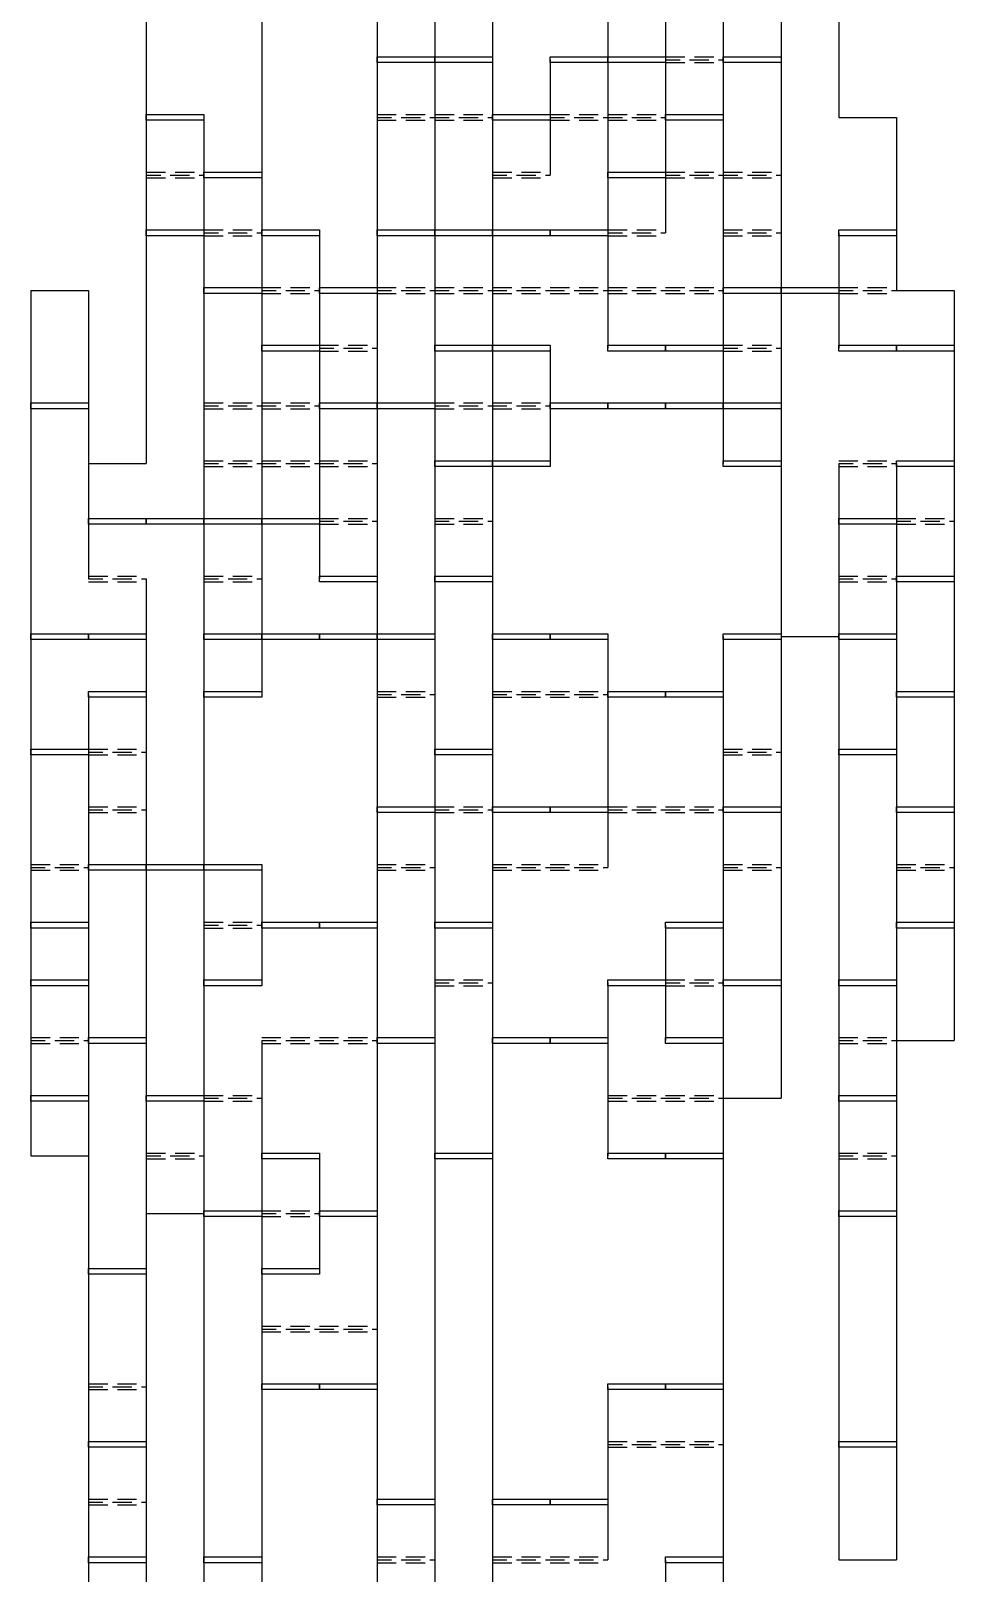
# Model space of a CAD drawing. Header units: millimetres. Extents: x 0 to 128, y 0 to 594.
# Drawn here: x 0 to 128.2, y 199.5 to 413.7 of the extents above; entities that cross this region are included whole.
import ezdxf

# ---------------------------------------------------------------- set-up
doc = ezdxf.new("R2010")
doc.units = ezdxf.units.MM
for name, color, linetype in [('CUT', 3, 'CONTINUOUS'), ('MOUNTAIN_FOLD', 1, 'CONTINUOUS'), ('VALLEY_FOLD', 5, 'CONTINUOUS')]:
    doc.layers.add(name, color=color, linetype=linetype)

msp = doc.modelspace()

# ---------------------------------------------------------------- linework, layer by layer
at = {"layer": 'CUT'}
for p, q in [((16.028, 417.686), (16.028, 409.672)), ((32.056, 417.686), (32.056, 409.672)), ((48.084, 417.686), (48.084, 409.672)), ((56.098, 417.686), (56.098, 409.672)), ((64.112, 417.686), (64.112, 409.672)), ((80.14, 417.686), (80.14, 409.672)), ((88.154, 417.686), (88.154, 409.672)), ((96.168, 417.686), (96.168, 409.672)), ((104.182, 417.686), (104.182, 409.672)), ((112.196, 417.686), (112.196, 409.672)), ((16.028, 409.672), (16.028, 401.658)), ((32.056, 409.672), (32.056, 401.658)), ((48.084, 409.672), (48.084, 401.658)), ((56.098, 409.672), (56.098, 401.658)), ((64.112, 409.672), (64.112, 401.658)), ((72.126, 409.672), (72.126, 401.658)), ((80.14, 409.672), (80.14, 401.658)), ((88.154, 409.672), (88.154, 401.658)), ((96.168, 409.672), (96.168, 401.658)), ((104.182, 409.672), (104.182, 401.658)), ((112.196, 409.672), (112.196, 401.658)), ((16.028, 401.658), (16.028, 393.644)), ((24.042, 401.658), (24.042, 393.644)), ((32.056, 401.658), (32.056, 393.644)), ((48.084, 401.658), (48.084, 393.644)), ((56.098, 401.658), (56.098, 393.644)), ((64.112, 401.658), (64.112, 393.644)), ((72.126, 401.658), (72.126, 393.644)), ((80.14, 401.658), (80.14, 393.644)), ((88.154, 401.658), (88.154, 393.644)), ((96.168, 401.658), (96.168, 393.644)), ((104.182, 401.658), (104.182, 393.644)), ((112.196, 401.658), (120.21, 401.658)), ((120.21, 401.658), (120.21, 393.644)), ((16.028, 393.644), (16.028, 385.63)), ((24.042, 393.644), (24.042, 385.63)), ((32.056, 393.644), (32.056, 385.63)), ((48.084, 393.644), (48.084, 385.63)), ((56.098, 393.644), (56.098, 385.63)), ((64.112, 393.644), (64.112, 385.63)), ((80.14, 393.644), (80.14, 385.63)), ((88.154, 393.644), (88.154, 385.63)), ((96.168, 393.644), (96.168, 385.63)), ((104.182, 393.644), (104.182, 385.63)), ((120.21, 393.644), (120.21, 385.63)), ((16.028, 385.63), (16.028, 377.616)), ((24.042, 385.63), (24.042, 377.616)), ((32.056, 385.63), (32.056, 377.616)), ((40.07, 385.63), (40.07, 377.616)), ((48.084, 385.63), (48.084, 377.616)), ((56.098, 385.63), (56.098, 377.616)), ((64.112, 385.63), (64.112, 377.616)), ((80.14, 385.63), (80.14, 377.616)), ((96.168, 385.63), (96.168, 377.616)), ((104.182, 385.63), (104.182, 377.616)), ((112.196, 385.63), (112.196, 377.616)), ((120.21, 385.63), (120.21, 377.616)), ((0, 377.616), (0, 369.602)), ((0, 377.616), (8.014, 377.616)), ((8.014, 377.616), (8.014, 369.602)), ((16.028, 377.616), (16.028, 369.602)), ((24.042, 377.616), (24.042, 369.602)), ((32.056, 377.616), (32.056, 369.602)), ((40.07, 377.616), (40.07, 369.602)), ((48.084, 377.616), (48.084, 369.602)), ((56.098, 377.616), (56.098, 369.602)), ((64.112, 377.616), (64.112, 369.602)), ((80.14, 377.616), (80.14, 369.602)), ((96.168, 377.616), (96.168, 369.602)), ((104.182, 377.616), (104.182, 369.602)), ((112.196, 377.616), (112.196, 369.602)), ((120.21, 377.616), (128.224, 377.616)), ((128.224, 377.616), (128.224, 369.602)), ((0, 369.602), (0, 361.588)), ((8.014, 369.602), (8.014, 361.588)), ((16.028, 369.602), (16.028, 361.588)), ((24.042, 369.602), (24.042, 361.588)), ((32.056, 369.602), (32.056, 361.588)), ((40.07, 369.602), (40.07, 361.588)), ((48.084, 369.602), (48.084, 361.588)), ((56.098, 369.602), (56.098, 361.588)), ((64.112, 369.602), (64.112, 361.588)), ((72.126, 369.602), (72.126, 361.588)), ((96.168, 369.602), (96.168, 361.588)), ((104.182, 369.602), (104.182, 361.588)), ((128.224, 369.602), (128.224, 361.588)), ((0, 361.588), (0, 353.574)), ((8.014, 361.588), (8.014, 353.574)), ((16.028, 361.588), (16.028, 353.574)), ((24.042, 361.588), (24.042, 353.574)), ((32.056, 361.588), (32.056, 353.574)), ((40.07, 361.588), (40.07, 353.574)), ((48.084, 361.588), (48.084, 353.574)), ((56.098, 361.588), (56.098, 353.574)), ((64.112, 361.588), (64.112, 353.574)), ((72.126, 361.588), (72.126, 353.574)), ((96.168, 361.588), (96.168, 353.574)), ((104.182, 361.588), (104.182, 353.574)), ((128.224, 361.588), (128.224, 353.574)), ((0, 353.574), (0, 345.56)), ((8.014, 353.574), (16.028, 353.574)), ((8.014, 353.574), (8.014, 345.56)), ((24.042, 353.574), (24.042, 345.56)), ((32.056, 353.574), (32.056, 345.56)), ((40.07, 353.574), (40.07, 345.56)), ((48.084, 353.574), (48.084, 345.56)), ((56.098, 353.574), (56.098, 345.56)), ((64.112, 353.574), (64.112, 345.56)), ((104.182, 353.574), (104.182, 345.56)), ((112.196, 353.574), (112.196, 345.56)), ((120.21, 353.574), (120.21, 345.56)), ((128.224, 353.574), (128.224, 345.56)), ((0, 345.56), (0, 337.546)), ((8.014, 345.56), (8.014, 337.546)), ((24.042, 345.56), (24.042, 337.546)), ((32.056, 345.56), (32.056, 337.546)), ((40.07, 345.56), (40.07, 337.546)), ((48.084, 345.56), (48.084, 337.546)), ((56.098, 345.56), (56.098, 337.546)), ((64.112, 345.56), (64.112, 337.546)), ((104.182, 345.56), (104.182, 337.546)), ((112.196, 345.56), (112.196, 337.546)), ((120.21, 345.56), (120.21, 337.546)), ((128.224, 345.56), (128.224, 337.546)), ((0, 337.546), (0, 329.532)), ((16.028, 337.546), (16.028, 329.532)), ((24.042, 337.546), (24.042, 329.532)), ((32.056, 337.546), (32.056, 329.532)), ((48.084, 337.546), (48.084, 329.532)), ((56.098, 337.546), (56.098, 329.532)), ((64.112, 337.546), (64.112, 329.532)), ((104.182, 337.546), (104.182, 329.532)), ((112.196, 337.546), (112.196, 329.532)), ((120.21, 337.546), (120.21, 329.532)), ((128.224, 337.546), (128.224, 329.532)), ((0, 329.532), (0, 321.518)), ((16.028, 329.532), (16.028, 321.518)), ((24.042, 329.532), (24.042, 321.518)), ((32.056, 329.532), (32.056, 321.518)), ((48.084, 329.532), (48.084, 321.518)), ((56.098, 329.532), (56.098, 321.518)), ((64.112, 329.532), (64.112, 321.518)), ((80.14, 329.532), (80.14, 321.518)), ((96.168, 329.532), (96.168, 321.518)), ((104.182, 329.532), (104.182, 321.518)), ((104.182, 329.532), (112.196, 329.532)), ((112.196, 329.532), (112.196, 321.518)), ((120.21, 329.532), (120.21, 321.518)), ((128.224, 329.532), (128.224, 321.518)), ((0, 321.518), (0, 313.504)), ((8.014, 321.518), (8.014, 313.504)), ((16.028, 321.518), (16.028, 313.504)), ((24.042, 321.518), (24.042, 313.504)), ((48.084, 321.518), (48.084, 313.504)), ((56.098, 321.518), (56.098, 313.504)), ((64.112, 321.518), (64.112, 313.504)), ((80.14, 321.518), (80.14, 313.504)), ((96.168, 321.518), (96.168, 313.504)), ((104.182, 321.518), (104.182, 313.504)), ((112.196, 321.518), (112.196, 313.504)), ((120.21, 321.518), (120.21, 313.504)), ((128.224, 321.518), (128.224, 313.504)), ((0, 313.504), (0, 305.49)), ((8.014, 313.504), (8.014, 305.49)), ((16.028, 313.504), (16.028, 305.49)), ((24.042, 313.504), (24.042, 305.49)), ((48.084, 313.504), (48.084, 305.49)), ((56.098, 313.504), (56.098, 305.49)), ((64.112, 313.504), (64.112, 305.49)), ((80.14, 313.504), (80.14, 305.49)), ((96.168, 313.504), (96.168, 305.49)), ((104.182, 313.504), (104.182, 305.49)), ((112.196, 313.504), (112.196, 305.49)), ((120.21, 313.504), (120.21, 305.49)), ((128.224, 313.504), (128.224, 305.49)), ((0, 305.49), (0, 297.476)), ((8.014, 305.49), (8.014, 297.476)), ((16.028, 305.49), (16.028, 297.476)), ((24.042, 305.49), (24.042, 297.476)), ((48.084, 305.49), (48.084, 297.476)), ((56.098, 305.49), (56.098, 297.476)), ((64.112, 305.49), (64.112, 297.476)), ((80.14, 305.49), (80.14, 297.476)), ((96.168, 305.49), (96.168, 297.476)), ((104.182, 305.49), (104.182, 297.476)), ((112.196, 305.49), (112.196, 297.476)), ((120.21, 305.49), (120.21, 297.476)), ((128.224, 305.49), (128.224, 297.476)), ((0, 297.476), (0, 289.462)), ((8.014, 297.476), (8.014, 289.462)), ((16.028, 297.476), (16.028, 289.462)), ((24.042, 297.476), (24.042, 289.462)), ((32.056, 297.476), (32.056, 289.462)), ((48.084, 297.476), (48.084, 289.462)), ((56.098, 297.476), (56.098, 289.462)), ((64.112, 297.476), (64.112, 289.462)), ((96.168, 297.476), (96.168, 289.462)), ((104.182, 297.476), (104.182, 289.462)), ((112.196, 297.476), (112.196, 289.462)), ((120.21, 297.476), (120.21, 289.462)), ((128.224, 297.476), (128.224, 289.462)), ((0, 289.462), (0, 281.448)), ((8.014, 289.462), (8.014, 281.448)), ((16.028, 289.462), (16.028, 281.448)), ((24.042, 289.462), (24.042, 281.448)), ((32.056, 289.462), (32.056, 281.448)), ((48.084, 289.462), (48.084, 281.448)), ((56.098, 289.462), (56.098, 281.448)), ((64.112, 289.462), (64.112, 281.448)), ((88.154, 289.462), (88.154, 281.448)), ((96.168, 289.462), (96.168, 281.448)), ((104.182, 289.462), (104.182, 281.448)), ((112.196, 289.462), (112.196, 281.448)), ((120.21, 289.462), (120.21, 281.448)), ((128.224, 289.462), (128.224, 281.448)), ((0, 281.448), (0, 273.434)), ((8.014, 281.448), (8.014, 273.434)), ((16.028, 281.448), (16.028, 273.434)), ((24.042, 281.448), (24.042, 273.434)), ((48.084, 281.448), (48.084, 273.434)), ((56.098, 281.448), (56.098, 273.434)), ((64.112, 281.448), (64.112, 273.434)), ((80.14, 281.448), (80.14, 273.434)), ((88.154, 281.448), (88.154, 273.434)), ((96.168, 281.448), (96.168, 273.434)), ((104.182, 281.448), (104.182, 273.434)), ((112.196, 281.448), (112.196, 273.434)), ((120.21, 281.448), (120.21, 273.434)), ((128.224, 281.448), (128.224, 273.434)), ((0, 273.434), (0, 265.42)), ((8.014, 273.434), (8.014, 265.42)), ((16.028, 273.434), (16.028, 265.42)), ((24.042, 273.434), (24.042, 265.42)), ((32.056, 273.434), (32.056, 265.42)), ((48.084, 273.434), (48.084, 265.42)), ((56.098, 273.434), (56.098, 265.42)), ((64.112, 273.434), (64.112, 265.42)), ((80.14, 273.434), (80.14, 265.42)), ((96.168, 273.434), (96.168, 265.42)), ((104.182, 273.434), (104.182, 265.42)), ((112.196, 273.434), (112.196, 265.42)), ((120.21, 273.434), (120.21, 265.42)), ((120.21, 273.434), (128.224, 273.434)), ((0, 265.42), (0, 257.406)), ((8.014, 265.42), (8.014, 257.406)), ((16.028, 265.42), (16.028, 257.406)), ((24.042, 265.42), (24.042, 257.406)), ((32.056, 265.42), (32.056, 257.406)), ((48.084, 265.42), (48.084, 257.406)), ((56.098, 265.42), (56.098, 257.406)), ((64.112, 265.42), (64.112, 257.406)), ((80.14, 265.42), (80.14, 257.406)), ((96.168, 265.42), (104.182, 265.42)), ((96.168, 265.42), (96.168, 257.406)), ((112.196, 265.42), (112.196, 257.406)), ((120.21, 265.42), (120.21, 257.406)), ((0, 257.406), (8.014, 257.406)), ((8.014, 257.406), (8.014, 249.392)), ((16.028, 257.406), (16.028, 249.392)), ((24.042, 257.406), (24.042, 249.392)), ((32.056, 257.406), (32.056, 249.392)), ((40.07, 257.406), (40.07, 249.392)), ((48.084, 257.406), (48.084, 249.392)), ((56.098, 257.406), (56.098, 249.392)), ((64.112, 257.406), (64.112, 249.392)), ((96.168, 257.406), (96.168, 249.392)), ((112.196, 257.406), (112.196, 249.392)), ((120.21, 257.406), (120.21, 249.392)), ((8.014, 249.392), (8.014, 241.378)), ((16.028, 249.392), (24.042, 249.392)), ((16.028, 249.392), (16.028, 241.378)), ((24.042, 249.392), (24.042, 241.378)), ((32.056, 249.392), (32.056, 241.378)), ((40.07, 249.392), (40.07, 241.378)), ((48.084, 249.392), (48.084, 241.378)), ((56.098, 249.392), (56.098, 241.378)), ((64.112, 249.392), (64.112, 241.378)), ((96.168, 249.392), (96.168, 241.378)), ((112.196, 249.392), (112.196, 241.378)), ((120.21, 249.392), (120.21, 241.378)), ((8.014, 241.378), (8.014, 233.364)), ((16.028, 241.378), (16.028, 233.364)), ((24.042, 241.378), (24.042, 233.364)), ((32.056, 241.378), (32.056, 233.364)), ((48.084, 241.378), (48.084, 233.364)), ((56.098, 241.378), (56.098, 233.364)), ((64.112, 241.378), (64.112, 233.364)), ((96.168, 241.378), (96.168, 233.364)), ((112.196, 241.378), (112.196, 233.364)), ((120.21, 241.378), (120.21, 233.364)), ((8.014, 233.364), (8.014, 225.35)), ((16.028, 233.364), (16.028, 225.35)), ((24.042, 233.364), (24.042, 225.35)), ((32.056, 233.364), (32.056, 225.35)), ((48.084, 233.364), (48.084, 225.35)), ((56.098, 233.364), (56.098, 225.35)), ((64.112, 233.364), (64.112, 225.35)), ((96.168, 233.364), (96.168, 225.35)), ((112.196, 233.364), (112.196, 225.35)), ((120.21, 233.364), (120.21, 225.35)), ((8.014, 225.35), (8.014, 217.336)), ((16.028, 225.35), (16.028, 217.336)), ((24.042, 225.35), (24.042, 217.336)), ((32.056, 225.35), (32.056, 217.336)), ((48.084, 225.35), (48.084, 217.336)), ((56.098, 225.35), (56.098, 217.336)), ((64.112, 225.35), (64.112, 217.336)), ((80.14, 225.35), (80.14, 217.336)), ((96.168, 225.35), (96.168, 217.336)), ((112.196, 225.35), (112.196, 217.336)), ((120.21, 225.35), (120.21, 217.336)), ((8.014, 217.336), (8.014, 209.322)), ((16.028, 217.336), (16.028, 209.322)), ((24.042, 217.336), (24.042, 209.322)), ((32.056, 217.336), (32.056, 209.322)), ((48.084, 217.336), (48.084, 209.322)), ((56.098, 217.336), (56.098, 209.322)), ((64.112, 217.336), (64.112, 209.322)), ((80.14, 217.336), (80.14, 209.322)), ((96.168, 217.336), (96.168, 209.322)), ((112.196, 217.336), (112.196, 209.322)), ((120.21, 217.336), (120.21, 209.322)), ((8.014, 209.322), (8.014, 201.308)), ((16.028, 209.322), (16.028, 201.308)), ((24.042, 209.322), (24.042, 201.308)), ((32.056, 209.322), (32.056, 201.308)), ((48.084, 209.322), (48.084, 201.308)), ((56.098, 209.322), (56.098, 201.308)), ((64.112, 209.322), (64.112, 201.308)), ((80.14, 209.322), (80.14, 201.308)), ((96.168, 209.322), (96.168, 201.308)), ((112.196, 209.322), (112.196, 201.308)), ((120.21, 209.322), (120.21, 201.308)), ((8.014, 201.308), (8.014, 193.294)), ((16.028, 201.308), (16.028, 193.294)), ((24.042, 201.308), (24.042, 193.294)), ((32.056, 201.308), (32.056, 193.294)), ((48.084, 201.308), (48.084, 193.294)), ((56.098, 201.308), (56.098, 193.294)), ((64.112, 201.308), (64.112, 193.294)), ((88.154, 201.308), (88.154, 193.294)), ((96.168, 201.308), (96.168, 193.294)), ((112.196, 201.308), (120.21, 201.308))]:
    msp.add_line(p, q, dxfattribs=at)
at = {"layer": 'MOUNTAIN_FOLD'}
for points in [[(48.084, 410.0727), (56.098, 410.0727), (56.098, 409.2713), (48.084, 409.2713)], [(56.098, 410.0727), (64.112, 410.0727), (64.112, 409.2713), (56.098, 409.2713)], [(72.126, 410.0727), (80.14, 410.0727), (80.14, 409.2713), (72.126, 409.2713)], [(80.14, 410.0727), (88.154, 410.0727), (88.154, 409.2713), (80.14, 409.2713)], [(96.168, 410.0727), (104.182, 410.0727), (104.182, 409.2713), (96.168, 409.2713)], [(16.028, 402.0587), (24.042, 402.0587), (24.042, 401.2573), (16.028, 401.2573)], [(64.112, 402.0587), (72.126, 402.0587), (72.126, 401.2573), (64.112, 401.2573)], [(88.154, 402.0587), (96.168, 402.0587), (96.168, 401.2573), (88.154, 401.2573)], [(24.042, 394.0447), (32.056, 394.0447), (32.056, 393.2433), (24.042, 393.2433)], [(80.14, 394.0447), (88.154, 394.0447), (88.154, 393.2433), (80.14, 393.2433)], [(16.028, 386.0307), (24.042, 386.0307), (24.042, 385.2293), (16.028, 385.2293)], [(32.056, 386.0307), (40.07, 386.0307), (40.07, 385.2293), (32.056, 385.2293)], [(48.084, 386.0307), (56.098, 386.0307), (56.098, 385.2293), (48.084, 385.2293)], [(56.098, 386.0307), (64.112, 386.0307), (64.112, 385.2293), (56.098, 385.2293)], [(64.112, 386.0307), (72.126, 386.0307), (72.126, 385.2293), (64.112, 385.2293)], [(72.126, 386.0307), (80.14, 386.0307), (80.14, 385.2293), (72.126, 385.2293)], [(112.196, 386.0307), (120.21, 386.0307), (120.21, 385.2293), (112.196, 385.2293)], [(24.042, 378.0167), (32.056, 378.0167), (32.056, 377.2153), (24.042, 377.2153)], [(40.07, 378.0167), (48.084, 378.0167), (48.084, 377.2153), (40.07, 377.2153)], [(96.168, 378.0167), (104.182, 378.0167), (104.182, 377.2153), (96.168, 377.2153)], [(104.182, 378.0167), (112.196, 378.0167), (112.196, 377.2153), (104.182, 377.2153)], [(32.056, 370.0027), (40.07, 370.0027), (40.07, 369.2013), (32.056, 369.2013)], [(56.098, 370.0027), (64.112, 370.0027), (64.112, 369.2013), (56.098, 369.2013)], [(64.112, 370.0027), (72.126, 370.0027), (72.126, 369.2013), (64.112, 369.2013)], [(80.14, 370.0027), (88.154, 370.0027), (88.154, 369.2013), (80.14, 369.2013)], [(88.154, 370.0027), (96.168, 370.0027), (96.168, 369.2013), (88.154, 369.2013)], [(112.196, 370.0027), (120.21, 370.0027), (120.21, 369.2013), (112.196, 369.2013)], [(120.21, 370.0027), (128.224, 370.0027), (128.224, 369.2013), (120.21, 369.2013)], [(0, 361.9887), (8.014, 361.9887), (8.014, 361.1873), (0, 361.1873)], [(40.07, 361.9887), (48.084, 361.9887), (48.084, 361.1873), (40.07, 361.1873)], [(48.084, 361.9887), (56.098, 361.9887), (56.098, 361.1873), (48.084, 361.1873)], [(72.126, 361.9887), (80.14, 361.9887), (80.14, 361.1873), (72.126, 361.1873)], [(80.14, 361.9887), (88.154, 361.9887), (88.154, 361.1873), (80.14, 361.1873)], [(88.154, 361.9887), (96.168, 361.9887), (96.168, 361.1873), (88.154, 361.1873)], [(96.168, 361.9887), (104.182, 361.9887), (104.182, 361.1873), (96.168, 361.1873)], [(56.098, 353.9747), (64.112, 353.9747), (64.112, 353.1733), (56.098, 353.1733)], [(64.112, 353.9747), (72.126, 353.9747), (72.126, 353.1733), (64.112, 353.1733)], [(96.168, 353.9747), (104.182, 353.9747), (104.182, 353.1733), (96.168, 353.1733)], [(120.21, 353.9747), (128.224, 353.9747), (128.224, 353.1733), (120.21, 353.1733)], [(8.014, 345.9607), (16.028, 345.9607), (16.028, 345.1593), (8.014, 345.1593)], [(16.028, 345.9607), (24.042, 345.9607), (24.042, 345.1593), (16.028, 345.1593)], [(24.042, 345.9607), (32.056, 345.9607), (32.056, 345.1593), (24.042, 345.1593)], [(32.056, 345.9607), (40.07, 345.9607), (40.07, 345.1593), (32.056, 345.1593)], [(112.196, 345.9607), (120.21, 345.9607), (120.21, 345.1593), (112.196, 345.1593)], [(40.07, 337.9467), (48.084, 337.9467), (48.084, 337.1453), (40.07, 337.1453)], [(56.098, 337.9467), (64.112, 337.9467), (64.112, 337.1453), (56.098, 337.1453)], [(120.21, 337.9467), (128.224, 337.9467), (128.224, 337.1453), (120.21, 337.1453)], [(0, 329.9327), (8.014, 329.9327), (8.014, 329.1313), (0, 329.1313)], [(8.014, 329.9327), (16.028, 329.9327), (16.028, 329.1313), (8.014, 329.1313)], [(24.042, 329.9327), (32.056, 329.9327), (32.056, 329.1313), (24.042, 329.1313)], [(32.056, 329.9327), (40.07, 329.9327), (40.07, 329.1313), (32.056, 329.1313)], [(40.07, 329.9327), (48.084, 329.9327), (48.084, 329.1313), (40.07, 329.1313)], [(48.084, 329.9327), (56.098, 329.9327), (56.098, 329.1313), (48.084, 329.1313)], [(64.112, 329.9327), (72.126, 329.9327), (72.126, 329.1313), (64.112, 329.1313)], [(72.126, 329.9327), (80.14, 329.9327), (80.14, 329.1313), (72.126, 329.1313)], [(96.168, 329.9327), (104.182, 329.9327), (104.182, 329.1313), (96.168, 329.1313)], [(112.196, 329.9327), (120.21, 329.9327), (120.21, 329.1313), (112.196, 329.1313)], [(8.014, 321.9187), (16.028, 321.9187), (16.028, 321.1173), (8.014, 321.1173)], [(24.042, 321.9187), (32.056, 321.9187), (32.056, 321.1173), (24.042, 321.1173)], [(80.14, 321.9187), (88.154, 321.9187), (88.154, 321.1173), (80.14, 321.1173)], [(88.154, 321.9187), (96.168, 321.9187), (96.168, 321.1173), (88.154, 321.1173)], [(120.21, 321.9187), (128.224, 321.9187), (128.224, 321.1173), (120.21, 321.1173)], [(0, 313.9047), (8.014, 313.9047), (8.014, 313.1033), (0, 313.1033)], [(56.098, 313.9047), (64.112, 313.9047), (64.112, 313.1033), (56.098, 313.1033)], [(112.196, 313.9047), (120.21, 313.9047), (120.21, 313.1033), (112.196, 313.1033)], [(48.084, 305.8907), (56.098, 305.8907), (56.098, 305.0893), (48.084, 305.0893)], [(64.112, 305.8907), (72.126, 305.8907), (72.126, 305.0893), (64.112, 305.0893)], [(72.126, 305.8907), (80.14, 305.8907), (80.14, 305.0893), (72.126, 305.0893)], [(96.168, 305.8907), (104.182, 305.8907), (104.182, 305.0893), (96.168, 305.0893)], [(120.21, 305.8907), (128.224, 305.8907), (128.224, 305.0893), (120.21, 305.0893)], [(8.014, 297.8767), (16.028, 297.8767), (16.028, 297.0753), (8.014, 297.0753)], [(16.028, 297.8767), (24.042, 297.8767), (24.042, 297.0753), (16.028, 297.0753)], [(24.042, 297.8767), (32.056, 297.8767), (32.056, 297.0753), (24.042, 297.0753)], [(0, 289.8627), (8.014, 289.8627), (8.014, 289.0613), (0, 289.0613)], [(32.056, 289.8627), (40.07, 289.8627), (40.07, 289.0613), (32.056, 289.0613)], [(40.07, 289.8627), (48.084, 289.8627), (48.084, 289.0613), (40.07, 289.0613)], [(56.098, 289.8627), (64.112, 289.8627), (64.112, 289.0613), (56.098, 289.0613)], [(88.154, 289.8627), (96.168, 289.8627), (96.168, 289.0613), (88.154, 289.0613)], [(120.21, 289.8627), (128.224, 289.8627), (128.224, 289.0613), (120.21, 289.0613)], [(0, 281.8487), (8.014, 281.8487), (8.014, 281.0473), (0, 281.0473)], [(24.042, 281.8487), (32.056, 281.8487), (32.056, 281.0473), (24.042, 281.0473)], [(80.14, 281.8487), (88.154, 281.8487), (88.154, 281.0473), (80.14, 281.0473)], [(96.168, 281.8487), (104.182, 281.8487), (104.182, 281.0473), (96.168, 281.0473)], [(112.196, 281.8487), (120.21, 281.8487), (120.21, 281.0473), (112.196, 281.0473)], [(8.014, 273.8347), (16.028, 273.8347), (16.028, 273.0333), (8.014, 273.0333)], [(48.084, 273.8347), (56.098, 273.8347), (56.098, 273.0333), (48.084, 273.0333)], [(64.112, 273.8347), (72.126, 273.8347), (72.126, 273.0333), (64.112, 273.0333)], [(72.126, 273.8347), (80.14, 273.8347), (80.14, 273.0333), (72.126, 273.0333)], [(88.154, 273.8347), (96.168, 273.8347), (96.168, 273.0333), (88.154, 273.0333)], [(0, 265.8207), (8.014, 265.8207), (8.014, 265.0193), (0, 265.0193)], [(16.028, 265.8207), (24.042, 265.8207), (24.042, 265.0193), (16.028, 265.0193)], [(112.196, 265.8207), (120.21, 265.8207), (120.21, 265.0193), (112.196, 265.0193)], [(32.056, 257.8067), (40.07, 257.8067), (40.07, 257.0053), (32.056, 257.0053)], [(56.098, 257.8067), (64.112, 257.8067), (64.112, 257.0053), (56.098, 257.0053)], [(80.14, 257.8067), (88.154, 257.8067), (88.154, 257.0053), (80.14, 257.0053)], [(88.154, 257.8067), (96.168, 257.8067), (96.168, 257.0053), (88.154, 257.0053)], [(24.042, 249.7927), (32.056, 249.7927), (32.056, 248.9913), (24.042, 248.9913)], [(40.07, 249.7927), (48.084, 249.7927), (48.084, 248.9913), (40.07, 248.9913)], [(112.196, 249.7927), (120.21, 249.7927), (120.21, 248.9913), (112.196, 248.9913)], [(8.014, 241.7787), (16.028, 241.7787), (16.028, 240.9773), (8.014, 240.9773)], [(32.056, 241.7787), (40.07, 241.7787), (40.07, 240.9773), (32.056, 240.9773)], [(32.056, 225.7507), (40.07, 225.7507), (40.07, 224.9493), (32.056, 224.9493)], [(40.07, 225.7507), (48.084, 225.7507), (48.084, 224.9493), (40.07, 224.9493)], [(80.14, 225.7507), (88.154, 225.7507), (88.154, 224.9493), (80.14, 224.9493)], [(88.154, 225.7507), (96.168, 225.7507), (96.168, 224.9493), (88.154, 224.9493)], [(8.014, 217.7367), (16.028, 217.7367), (16.028, 216.9353), (8.014, 216.9353)], [(112.196, 217.7367), (120.21, 217.7367), (120.21, 216.9353), (112.196, 216.9353)], [(48.084, 209.7227), (56.098, 209.7227), (56.098, 208.9213), (48.084, 208.9213)], [(64.112, 209.7227), (72.126, 209.7227), (72.126, 208.9213), (64.112, 208.9213)], [(72.126, 209.7227), (80.14, 209.7227), (80.14, 208.9213), (72.126, 208.9213)], [(8.014, 201.7087), (16.028, 201.7087), (16.028, 200.9073), (8.014, 200.9073)], [(24.042, 201.7087), (32.056, 201.7087), (32.056, 200.9073), (24.042, 200.9073)], [(88.154, 201.7087), (96.168, 201.7087), (96.168, 200.9073), (88.154, 200.9073)]]:
    msp.add_lwpolyline(points, close=True, dxfattribs=at)
at = {"layer": 'VALLEY_FOLD'}
for p, q in [((88.154, 410.0727), (90.8253, 410.0727)), ((88.154, 409.672), (90.1575, 409.672)), ((88.154, 409.2713), (90.8253, 409.2713)), ((91.4932, 409.672), (94.1645, 409.672)), ((92.161, 410.0727), (94.8323, 410.0727)), ((92.161, 409.2713), (94.8323, 409.2713)), ((95.5002, 409.672), (96.168, 409.672)), ((96.168, 410.0727), (96.168, 410.0727)), ((96.168, 409.2713), (96.168, 409.2713)), ((48.084, 402.0587), (50.7553, 402.0587)), ((48.084, 401.658), (50.0875, 401.658)), ((48.084, 401.2573), (50.7553, 401.2573)), ((51.4232, 401.658), (54.0945, 401.658)), ((52.091, 402.0587), (54.7623, 402.0587)), ((52.091, 401.2573), (54.7623, 401.2573)), ((55.4302, 401.658), (56.098, 401.658)), ((56.098, 402.0587), (58.7693, 402.0587)), ((56.098, 401.658), (58.1015, 401.658)), ((56.098, 401.2573), (58.7693, 401.2573)), ((59.4372, 401.658), (62.1085, 401.658)), ((60.105, 402.0587), (62.7763, 402.0587)), ((60.105, 401.2573), (62.7763, 401.2573)), ((63.4442, 401.658), (64.112, 401.658)), ((72.126, 402.0587), (74.7973, 402.0587)), ((72.126, 401.658), (74.1295, 401.658)), ((72.126, 401.2573), (74.7973, 401.2573)), ((75.4652, 401.658), (78.1365, 401.658)), ((76.133, 402.0587), (78.8043, 402.0587)), ((76.133, 401.2573), (78.8043, 401.2573)), ((79.4722, 401.658), (80.14, 401.658)), ((80.14, 402.0587), (82.8113, 402.0587)), ((80.14, 401.658), (82.1435, 401.658)), ((80.14, 401.2573), (82.8113, 401.2573)), ((83.4792, 401.658), (86.1505, 401.658)), ((84.147, 402.0587), (86.8183, 402.0587)), ((84.147, 401.2573), (86.8183, 401.2573)), ((87.4862, 401.658), (88.154, 401.658)), ((16.028, 394.0447), (18.6993, 394.0447)), ((16.028, 393.644), (18.0315, 393.644)), ((16.028, 393.2433), (18.6993, 393.2433)), ((19.3672, 393.644), (22.0385, 393.644)), ((20.035, 394.0447), (22.7063, 394.0447)), ((20.035, 393.2433), (22.7063, 393.2433)), ((23.3742, 393.644), (24.042, 393.644)), ((24.042, 394.0447), (24.042, 394.0447)), ((24.042, 393.2433), (24.042, 393.2433)), ((64.112, 394.0447), (66.7833, 394.0447)), ((64.112, 393.644), (66.1155, 393.644)), ((64.112, 393.2433), (66.7833, 393.2433)), ((67.4512, 393.644), (70.1225, 393.644)), ((68.119, 394.0447), (70.7903, 394.0447)), ((68.119, 393.2433), (70.7903, 393.2433)), ((71.4582, 393.644), (72.126, 393.644)), ((72.126, 394.0447), (72.126, 394.0447)), ((72.126, 393.2433), (72.126, 393.2433)), ((88.154, 394.0447), (90.8253, 394.0447)), ((88.154, 393.644), (90.1575, 393.644)), ((88.154, 393.2433), (90.8253, 393.2433)), ((91.4932, 393.644), (94.1645, 393.644)), ((92.161, 394.0447), (94.8323, 394.0447)), ((92.161, 393.2433), (94.8323, 393.2433)), ((95.5002, 393.644), (96.168, 393.644)), ((96.168, 394.0447), (96.168, 394.0447)), ((96.168, 394.0447), (98.8393, 394.0447)), ((96.168, 393.644), (98.1715, 393.644)), ((96.168, 393.2433), (96.168, 393.2433)), ((96.168, 393.2433), (98.8393, 393.2433)), ((99.5072, 393.644), (102.1785, 393.644)), ((100.175, 394.0447), (102.8463, 394.0447)), ((100.175, 393.2433), (102.8463, 393.2433)), ((103.5142, 393.644), (104.182, 393.644)), ((24.042, 386.0307), (26.7133, 386.0307)), ((24.042, 385.63), (26.0455, 385.63)), ((27.3812, 385.63), (30.0525, 385.63)), ((28.049, 386.0307), (30.7203, 386.0307)), ((31.3882, 385.63), (32.056, 385.63)), ((80.14, 386.0307), (82.8113, 386.0307)), ((80.14, 385.63), (82.1435, 385.63)), ((83.4792, 385.63), (86.1505, 385.63)), ((84.147, 386.0307), (86.8183, 386.0307)), ((87.4862, 385.63), (88.154, 385.63)), ((96.168, 386.0307), (98.8393, 386.0307)), ((96.168, 385.63), (98.1715, 385.63)), ((99.5072, 385.63), (102.1785, 385.63)), ((100.175, 386.0307), (102.8463, 386.0307)), ((103.5142, 385.63), (104.182, 385.63)), ((24.042, 385.2293), (26.7133, 385.2293)), ((28.049, 385.2293), (30.7203, 385.2293)), ((80.14, 385.2293), (82.8113, 385.2293)), ((84.147, 385.2293), (86.8183, 385.2293)), ((96.168, 385.2293), (98.8393, 385.2293)), ((100.175, 385.2293), (102.8463, 385.2293)), ((32.056, 378.0167), (34.7273, 378.0167)), ((32.056, 377.616), (34.0595, 377.616)), ((32.056, 377.2153), (34.7273, 377.2153)), ((35.3952, 377.616), (38.0665, 377.616)), ((36.063, 378.0167), (38.7343, 378.0167)), ((36.063, 377.2153), (38.7343, 377.2153)), ((39.4022, 377.616), (40.07, 377.616)), ((40.07, 378.0167), (40.07, 378.0167)), ((40.07, 377.2153), (40.07, 377.2153)), ((48.084, 378.0167), (50.7553, 378.0167)), ((48.084, 377.616), (50.0875, 377.616)), ((48.084, 377.2153), (50.7553, 377.2153)), ((51.4232, 377.616), (54.0945, 377.616)), ((52.091, 378.0167), (54.7623, 378.0167)), ((52.091, 377.2153), (54.7623, 377.2153)), ((55.4302, 377.616), (56.098, 377.616)), ((56.098, 378.0167), (58.7693, 378.0167)), ((56.098, 377.616), (58.1015, 377.616)), ((56.098, 377.2153), (58.7693, 377.2153)), ((59.4372, 377.616), (62.1085, 377.616)), ((60.105, 378.0167), (62.7763, 378.0167)), ((60.105, 377.2153), (62.7763, 377.2153)), ((63.4442, 377.616), (64.112, 377.616)), ((64.112, 378.0167), (66.7833, 378.0167)), ((64.112, 377.616), (66.1155, 377.616)), ((64.112, 377.2153), (66.7833, 377.2153)), ((67.4512, 377.616), (70.1225, 377.616)), ((68.119, 378.0167), (70.7903, 378.0167)), ((68.119, 377.2153), (70.7903, 377.2153)), ((71.4582, 377.616), (72.126, 377.616)), ((72.126, 378.0167), (72.126, 378.0167)), ((72.126, 378.0167), (74.7973, 378.0167)), ((72.126, 377.616), (74.1295, 377.616)), ((72.126, 377.2153), (74.7973, 377.2153)), ((72.126, 377.2153), (72.126, 377.2153)), ((75.4652, 377.616), (78.1365, 377.616)), ((76.133, 378.0167), (78.8043, 378.0167)), ((76.133, 377.2153), (78.8043, 377.2153)), ((79.4722, 377.616), (80.14, 377.616)), ((80.14, 378.0167), (82.8113, 378.0167)), ((80.14, 377.616), (82.1435, 377.616)), ((80.14, 377.2153), (82.8113, 377.2153)), ((83.4792, 377.616), (86.1505, 377.616)), ((84.147, 378.0167), (86.8183, 378.0167)), ((84.147, 377.2153), (86.8183, 377.2153)), ((87.4862, 377.616), (88.154, 377.616)), ((88.154, 378.0167), (90.8253, 378.0167)), ((88.154, 377.616), (90.1575, 377.616)), ((88.154, 377.2153), (90.8253, 377.2153)), ((91.4932, 377.616), (94.1645, 377.616)), ((92.161, 378.0167), (94.8323, 378.0167)), ((92.161, 377.2153), (94.8323, 377.2153)), ((95.5002, 377.616), (96.168, 377.616)), ((96.168, 378.0167), (96.168, 378.0167)), ((96.168, 377.2153), (96.168, 377.2153)), ((112.196, 378.0167), (114.8673, 378.0167)), ((112.196, 377.616), (114.1995, 377.616)), ((112.196, 377.2153), (114.8673, 377.2153)), ((115.5352, 377.616), (118.2065, 377.616)), ((116.203, 378.0167), (118.8743, 378.0167)), ((116.203, 377.2153), (118.8743, 377.2153)), ((119.5422, 377.616), (120.21, 377.616)), ((40.07, 370.0027), (42.7413, 370.0027)), ((40.07, 369.602), (42.0735, 369.602)), ((40.07, 369.2013), (42.7413, 369.2013)), ((43.4092, 369.602), (46.0805, 369.602)), ((44.077, 370.0027), (46.7483, 370.0027)), ((44.077, 369.2013), (46.7483, 369.2013)), ((47.4162, 369.602), (48.084, 369.602)), ((48.084, 370.0027), (48.084, 370.0027)), ((48.084, 369.2013), (48.084, 369.2013)), ((96.168, 370.0027), (98.8393, 370.0027)), ((96.168, 369.602), (98.1715, 369.602)), ((96.168, 369.2013), (98.8393, 369.2013)), ((99.5072, 369.602), (102.1785, 369.602)), ((100.175, 370.0027), (102.8463, 370.0027)), ((100.175, 369.2013), (102.8463, 369.2013)), ((103.5142, 369.602), (104.182, 369.602)), ((24.042, 361.9887), (26.7133, 361.9887)), ((24.042, 361.588), (26.0455, 361.588)), ((24.042, 361.1873), (26.7133, 361.1873)), ((27.3812, 361.588), (30.0525, 361.588)), ((28.049, 361.9887), (30.7203, 361.9887)), ((28.049, 361.1873), (30.7203, 361.1873)), ((31.3882, 361.588), (32.056, 361.588)), ((32.056, 361.9887), (34.7273, 361.9887)), ((32.056, 361.588), (34.0595, 361.588)), ((32.056, 361.1873), (34.7273, 361.1873)), ((35.3952, 361.588), (38.0665, 361.588)), ((36.063, 361.9887), (38.7343, 361.9887)), ((36.063, 361.1873), (38.7343, 361.1873)), ((39.4022, 361.588), (40.07, 361.588)), ((40.07, 361.9887), (40.07, 361.9887)), ((40.07, 361.1873), (40.07, 361.1873)), ((56.098, 361.9887), (58.7693, 361.9887)), ((56.098, 361.588), (58.1015, 361.588)), ((56.098, 361.1873), (58.7693, 361.1873)), ((59.4372, 361.588), (62.1085, 361.588)), ((60.105, 361.9887), (62.7763, 361.9887)), ((60.105, 361.1873), (62.7763, 361.1873)), ((63.4442, 361.588), (64.112, 361.588)), ((64.112, 361.9887), (66.7833, 361.9887)), ((64.112, 361.588), (66.1155, 361.588)), ((64.112, 361.1873), (66.7833, 361.1873)), ((67.4512, 361.588), (70.1225, 361.588)), ((68.119, 361.9887), (70.7903, 361.9887)), ((68.119, 361.1873), (70.7903, 361.1873)), ((71.4582, 361.588), (72.126, 361.588)), ((72.126, 361.9887), (72.126, 361.9887)), ((72.126, 361.1873), (72.126, 361.1873)), ((24.042, 353.9747), (26.7133, 353.9747)), ((24.042, 353.574), (26.0455, 353.574)), ((27.3812, 353.574), (30.0525, 353.574)), ((28.049, 353.9747), (30.7203, 353.9747)), ((31.3882, 353.574), (32.056, 353.574)), ((32.056, 353.9747), (34.7273, 353.9747)), ((32.056, 353.574), (34.0595, 353.574)), ((35.3952, 353.574), (38.0665, 353.574)), ((36.063, 353.9747), (38.7343, 353.9747)), ((39.4022, 353.574), (40.07, 353.574)), ((40.07, 353.9747), (42.7413, 353.9747)), ((40.07, 353.9747), (40.07, 353.9747)), ((40.07, 353.574), (42.0735, 353.574)), ((43.4092, 353.574), (46.0805, 353.574)), ((44.077, 353.9747), (46.7483, 353.9747)), ((47.4162, 353.574), (48.084, 353.574)), ((48.084, 353.9747), (48.084, 353.9747)), ((112.196, 353.9747), (114.8673, 353.9747)), ((112.196, 353.574), (114.1995, 353.574)), ((115.5352, 353.574), (118.2065, 353.574)), ((116.203, 353.9747), (118.8743, 353.9747)), ((119.5422, 353.574), (120.21, 353.574)), ((24.042, 353.1733), (26.7133, 353.1733)), ((28.049, 353.1733), (30.7203, 353.1733)), ((32.056, 353.1733), (34.7273, 353.1733)), ((36.063, 353.1733), (38.7343, 353.1733)), ((40.07, 353.1733), (40.07, 353.1733)), ((40.07, 353.1733), (42.7413, 353.1733)), ((44.077, 353.1733), (46.7483, 353.1733)), ((48.084, 353.1733), (48.084, 353.1733)), ((112.196, 353.1733), (114.8673, 353.1733)), ((116.203, 353.1733), (118.8743, 353.1733)), ((40.07, 345.9607), (42.7413, 345.9607)), ((40.07, 345.56), (42.0735, 345.56)), ((40.07, 345.1593), (42.7413, 345.1593)), ((43.4092, 345.56), (46.0805, 345.56)), ((44.077, 345.9607), (46.7483, 345.9607)), ((44.077, 345.1593), (46.7483, 345.1593)), ((47.4162, 345.56), (48.084, 345.56)), ((48.084, 345.9607), (48.084, 345.9607)), ((48.084, 345.1593), (48.084, 345.1593)), ((56.098, 345.9607), (58.7693, 345.9607)), ((56.098, 345.56), (58.1015, 345.56)), ((56.098, 345.1593), (58.7693, 345.1593)), ((59.4372, 345.56), (62.1085, 345.56)), ((60.105, 345.9607), (62.7763, 345.9607)), ((60.105, 345.1593), (62.7763, 345.1593)), ((63.4442, 345.56), (64.112, 345.56)), ((120.21, 345.9607), (122.8813, 345.9607)), ((120.21, 345.56), (122.2135, 345.56)), ((120.21, 345.1593), (122.8813, 345.1593)), ((123.5492, 345.56), (126.2205, 345.56)), ((124.217, 345.9607), (126.8883, 345.9607)), ((124.217, 345.1593), (126.8883, 345.1593)), ((127.5562, 345.56), (128.224, 345.56)), ((8.014, 337.9467), (10.6853, 337.9467)), ((8.014, 337.546), (10.0175, 337.546)), ((8.014, 337.1453), (10.6853, 337.1453)), ((11.3532, 337.546), (14.0245, 337.546)), ((12.021, 337.9467), (14.6923, 337.9467)), ((12.021, 337.1453), (14.6923, 337.1453)), ((15.3602, 337.546), (16.028, 337.546)), ((24.042, 337.9467), (26.7133, 337.9467)), ((24.042, 337.546), (26.0455, 337.546)), ((24.042, 337.1453), (26.7133, 337.1453)), ((27.3812, 337.546), (30.0525, 337.546)), ((28.049, 337.9467), (30.7203, 337.9467)), ((28.049, 337.1453), (30.7203, 337.1453)), ((31.3882, 337.546), (32.056, 337.546)), ((112.196, 337.9467), (114.8673, 337.9467)), ((112.196, 337.546), (114.1995, 337.546)), ((112.196, 337.1453), (114.8673, 337.1453)), ((115.5352, 337.546), (118.2065, 337.546)), ((116.203, 337.9467), (118.8743, 337.9467)), ((116.203, 337.1453), (118.8743, 337.1453)), ((119.5422, 337.546), (120.21, 337.546)), ((48.084, 321.9187), (50.7553, 321.9187)), ((48.084, 321.518), (50.0875, 321.518)), ((51.4232, 321.518), (54.0945, 321.518)), ((52.091, 321.9187), (54.7623, 321.9187)), ((55.4302, 321.518), (56.098, 321.518)), ((64.112, 321.9187), (66.7833, 321.9187)), ((64.112, 321.518), (66.1155, 321.518)), ((67.4512, 321.518), (70.1225, 321.518)), ((68.119, 321.9187), (70.7903, 321.9187)), ((71.4582, 321.518), (72.126, 321.518)), ((72.126, 321.9187), (72.126, 321.9187)), ((72.126, 321.9187), (74.7973, 321.9187)), ((72.126, 321.518), (74.1295, 321.518)), ((75.4652, 321.518), (78.1365, 321.518)), ((76.133, 321.9187), (78.8043, 321.9187)), ((79.4722, 321.518), (80.14, 321.518)), ((48.084, 321.1173), (50.7553, 321.1173)), ((52.091, 321.1173), (54.7623, 321.1173)), ((64.112, 321.1173), (66.7833, 321.1173)), ((68.119, 321.1173), (70.7903, 321.1173)), ((72.126, 321.1173), (72.126, 321.1173)), ((72.126, 321.1173), (74.7973, 321.1173)), ((76.133, 321.1173), (78.8043, 321.1173)), ((8.014, 313.9047), (10.6853, 313.9047)), ((8.014, 313.504), (10.0175, 313.504)), ((8.014, 313.1033), (10.6853, 313.1033)), ((11.3532, 313.504), (14.0245, 313.504)), ((12.021, 313.9047), (14.6923, 313.9047)), ((12.021, 313.1033), (14.6923, 313.1033)), ((15.3602, 313.504), (16.028, 313.504)), ((96.168, 313.9047), (98.8393, 313.9047)), ((96.168, 313.504), (98.1715, 313.504)), ((96.168, 313.1033), (98.8393, 313.1033)), ((99.5072, 313.504), (102.1785, 313.504)), ((100.175, 313.9047), (102.8463, 313.9047)), ((100.175, 313.1033), (102.8463, 313.1033)), ((103.5142, 313.504), (104.182, 313.504)), ((8.014, 305.8907), (10.6853, 305.8907)), ((8.014, 305.49), (10.0175, 305.49)), ((8.014, 305.0893), (10.6853, 305.0893)), ((11.3532, 305.49), (14.0245, 305.49)), ((12.021, 305.8907), (14.6923, 305.8907)), ((12.021, 305.0893), (14.6923, 305.0893)), ((15.3602, 305.49), (16.028, 305.49)), ((56.098, 305.8907), (58.7693, 305.8907)), ((56.098, 305.49), (58.1015, 305.49)), ((56.098, 305.0893), (58.7693, 305.0893)), ((59.4372, 305.49), (62.1085, 305.49)), ((60.105, 305.8907), (62.7763, 305.8907)), ((60.105, 305.0893), (62.7763, 305.0893)), ((63.4442, 305.49), (64.112, 305.49)), ((80.14, 305.8907), (82.8113, 305.8907)), ((80.14, 305.49), (82.1435, 305.49)), ((80.14, 305.0893), (82.8113, 305.0893)), ((83.4792, 305.49), (86.1505, 305.49)), ((84.147, 305.8907), (86.8183, 305.8907)), ((84.147, 305.0893), (86.8183, 305.0893)), ((87.4862, 305.49), (88.154, 305.49)), ((88.154, 305.8907), (90.8253, 305.8907)), ((88.154, 305.49), (90.1575, 305.49)), ((88.154, 305.0893), (90.8253, 305.0893)), ((91.4932, 305.49), (94.1645, 305.49)), ((92.161, 305.8907), (94.8323, 305.8907)), ((92.161, 305.0893), (94.8323, 305.0893)), ((95.5002, 305.49), (96.168, 305.49)), ((96.168, 305.8907), (96.168, 305.8907)), ((96.168, 305.0893), (96.168, 305.0893)), ((0, 297.8767), (2.6713, 297.8767)), ((4.007, 297.8767), (6.6783, 297.8767)), ((48.084, 297.8767), (50.7553, 297.8767)), ((52.091, 297.8767), (54.7623, 297.8767)), ((64.112, 297.8767), (66.7833, 297.8767)), ((68.119, 297.8767), (70.7903, 297.8767)), ((72.126, 297.8767), (74.7973, 297.8767)), ((72.126, 297.8767), (72.126, 297.8767)), ((76.133, 297.8767), (78.8043, 297.8767)), ((96.168, 297.8767), (98.8393, 297.8767)), ((100.175, 297.8767), (102.8463, 297.8767)), ((120.21, 297.8767), (122.8813, 297.8767)), ((124.217, 297.8767), (126.8883, 297.8767)), ((0, 297.476), (2.0035, 297.476)), ((0, 297.0753), (2.6713, 297.0753)), ((3.3392, 297.476), (6.0105, 297.476)), ((4.007, 297.0753), (6.6783, 297.0753)), ((7.3462, 297.476), (8.014, 297.476)), ((48.084, 297.476), (50.0875, 297.476)), ((48.084, 297.0753), (50.7553, 297.0753)), ((51.4232, 297.476), (54.0945, 297.476)), ((52.091, 297.0753), (54.7623, 297.0753)), ((55.4302, 297.476), (56.098, 297.476)), ((64.112, 297.476), (66.1155, 297.476)), ((64.112, 297.0753), (66.7833, 297.0753)), ((67.4512, 297.476), (70.1225, 297.476)), ((68.119, 297.0753), (70.7903, 297.0753)), ((71.4582, 297.476), (72.126, 297.476)), ((72.126, 297.476), (74.1295, 297.476)), ((72.126, 297.0753), (74.7973, 297.0753)), ((72.126, 297.0753), (72.126, 297.0753)), ((75.4652, 297.476), (78.1365, 297.476)), ((76.133, 297.0753), (78.8043, 297.0753)), ((79.4722, 297.476), (80.14, 297.476)), ((96.168, 297.476), (98.1715, 297.476)), ((96.168, 297.0753), (98.8393, 297.0753)), ((99.5072, 297.476), (102.1785, 297.476)), ((100.175, 297.0753), (102.8463, 297.0753)), ((103.5142, 297.476), (104.182, 297.476)), ((120.21, 297.476), (122.2135, 297.476)), ((120.21, 297.0753), (122.8813, 297.0753)), ((123.5492, 297.476), (126.2205, 297.476)), ((124.217, 297.0753), (126.8883, 297.0753)), ((127.5562, 297.476), (128.224, 297.476)), ((24.042, 289.8627), (26.7133, 289.8627)), ((24.042, 289.462), (26.0455, 289.462)), ((27.3812, 289.462), (30.0525, 289.462)), ((28.049, 289.8627), (30.7203, 289.8627)), ((31.3882, 289.462), (32.056, 289.462)), ((24.042, 289.0613), (26.7133, 289.0613)), ((28.049, 289.0613), (30.7203, 289.0613)), ((56.098, 281.8487), (58.7693, 281.8487)), ((56.098, 281.448), (58.1015, 281.448)), ((56.098, 281.0473), (58.7693, 281.0473)), ((59.4372, 281.448), (62.1085, 281.448)), ((60.105, 281.8487), (62.7763, 281.8487)), ((60.105, 281.0473), (62.7763, 281.0473)), ((63.4442, 281.448), (64.112, 281.448)), ((88.154, 281.8487), (90.8253, 281.8487)), ((88.154, 281.448), (90.1575, 281.448)), ((88.154, 281.0473), (90.8253, 281.0473)), ((91.4932, 281.448), (94.1645, 281.448)), ((92.161, 281.8487), (94.8323, 281.8487)), ((92.161, 281.0473), (94.8323, 281.0473)), ((95.5002, 281.448), (96.168, 281.448)), ((96.168, 281.8487), (96.168, 281.8487)), ((96.168, 281.0473), (96.168, 281.0473)), ((0, 273.8347), (2.6713, 273.8347)), ((0, 273.434), (2.0035, 273.434)), ((0, 273.0333), (2.6713, 273.0333)), ((3.3392, 273.434), (6.0105, 273.434)), ((4.007, 273.8347), (6.6783, 273.8347)), ((4.007, 273.0333), (6.6783, 273.0333)), ((7.3462, 273.434), (8.014, 273.434)), ((32.056, 273.8347), (34.7273, 273.8347)), ((32.056, 273.434), (34.0595, 273.434)), ((32.056, 273.0333), (34.7273, 273.0333)), ((35.3952, 273.434), (38.0665, 273.434)), ((36.063, 273.8347), (38.7343, 273.8347)), ((36.063, 273.0333), (38.7343, 273.0333)), ((39.4022, 273.434), (40.07, 273.434)), ((40.07, 273.8347), (42.7413, 273.8347)), ((40.07, 273.8347), (40.07, 273.8347)), ((40.07, 273.434), (42.0735, 273.434)), ((40.07, 273.0333), (40.07, 273.0333)), ((40.07, 273.0333), (42.7413, 273.0333)), ((43.4092, 273.434), (46.0805, 273.434)), ((44.077, 273.8347), (46.7483, 273.8347)), ((44.077, 273.0333), (46.7483, 273.0333)), ((47.4162, 273.434), (48.084, 273.434)), ((48.084, 273.8347), (48.084, 273.8347)), ((48.084, 273.0333), (48.084, 273.0333)), ((112.196, 273.8347), (114.8673, 273.8347)), ((112.196, 273.434), (114.1995, 273.434)), ((112.196, 273.0333), (114.8673, 273.0333)), ((115.5352, 273.434), (118.2065, 273.434)), ((116.203, 273.8347), (118.8743, 273.8347)), ((116.203, 273.0333), (118.8743, 273.0333)), ((119.5422, 273.434), (120.21, 273.434)), ((24.042, 265.8207), (26.7133, 265.8207)), ((28.049, 265.8207), (30.7203, 265.8207)), ((80.14, 265.8207), (82.8113, 265.8207)), ((84.147, 265.8207), (86.8183, 265.8207)), ((88.154, 265.8207), (90.8253, 265.8207)), ((92.161, 265.8207), (94.8323, 265.8207)), ((96.168, 265.8207), (96.168, 265.8207)), ((24.042, 265.42), (26.0455, 265.42)), ((24.042, 265.0193), (26.7133, 265.0193)), ((27.3812, 265.42), (30.0525, 265.42)), ((28.049, 265.0193), (30.7203, 265.0193)), ((31.3882, 265.42), (32.056, 265.42)), ((80.14, 265.42), (82.1435, 265.42)), ((80.14, 265.0193), (82.8113, 265.0193)), ((83.4792, 265.42), (86.1505, 265.42)), ((84.147, 265.0193), (86.8183, 265.0193)), ((87.4862, 265.42), (88.154, 265.42)), ((88.154, 265.42), (90.1575, 265.42)), ((88.154, 265.0193), (90.8253, 265.0193)), ((91.4932, 265.42), (94.1645, 265.42)), ((92.161, 265.0193), (94.8323, 265.0193)), ((95.5002, 265.42), (96.168, 265.42)), ((96.168, 265.0193), (96.168, 265.0193)), ((16.028, 257.8067), (18.6993, 257.8067)), ((16.028, 257.406), (18.0315, 257.406)), ((19.3672, 257.406), (22.0385, 257.406)), ((20.035, 257.8067), (22.7063, 257.8067)), ((23.3742, 257.406), (24.042, 257.406)), ((24.042, 257.8067), (24.042, 257.8067)), ((112.196, 257.8067), (114.8673, 257.8067)), ((112.196, 257.406), (114.1995, 257.406)), ((115.5352, 257.406), (118.2065, 257.406)), ((116.203, 257.8067), (118.8743, 257.8067)), ((119.5422, 257.406), (120.21, 257.406)), ((16.028, 257.0053), (18.6993, 257.0053)), ((20.035, 257.0053), (22.7063, 257.0053)), ((24.042, 257.0053), (24.042, 257.0053)), ((112.196, 257.0053), (114.8673, 257.0053)), ((116.203, 257.0053), (118.8743, 257.0053)), ((32.056, 249.7927), (34.7273, 249.7927)), ((32.056, 249.392), (34.0595, 249.392)), ((32.056, 248.9913), (34.7273, 248.9913)), ((35.3952, 249.392), (38.0665, 249.392)), ((36.063, 249.7927), (38.7343, 249.7927)), ((36.063, 248.9913), (38.7343, 248.9913)), ((39.4022, 249.392), (40.07, 249.392)), ((40.07, 249.7927), (40.07, 249.7927)), ((40.07, 248.9913), (40.07, 248.9913)), ((32.056, 233.7647), (34.7273, 233.7647)), ((36.063, 233.7647), (38.7343, 233.7647)), ((40.07, 233.7647), (40.07, 233.7647)), ((40.07, 233.7647), (42.7413, 233.7647)), ((44.077, 233.7647), (46.7483, 233.7647)), ((48.084, 233.7647), (48.084, 233.7647)), ((32.056, 233.364), (34.0595, 233.364)), ((32.056, 232.9633), (34.7273, 232.9633)), ((35.3952, 233.364), (38.0665, 233.364)), ((36.063, 232.9633), (38.7343, 232.9633)), ((39.4022, 233.364), (40.07, 233.364)), ((40.07, 233.364), (42.0735, 233.364)), ((40.07, 232.9633), (40.07, 232.9633)), ((40.07, 232.9633), (42.7413, 232.9633)), ((43.4092, 233.364), (46.0805, 233.364)), ((44.077, 232.9633), (46.7483, 232.9633)), ((47.4162, 233.364), (48.084, 233.364)), ((48.084, 232.9633), (48.084, 232.9633)), ((8.014, 225.7507), (10.6853, 225.7507)), ((8.014, 225.35), (10.0175, 225.35)), ((8.014, 224.9493), (10.6853, 224.9493)), ((11.3532, 225.35), (14.0245, 225.35)), ((12.021, 225.7507), (14.6923, 225.7507)), ((12.021, 224.9493), (14.6923, 224.9493)), ((15.3602, 225.35), (16.028, 225.35)), ((80.14, 217.7367), (82.8113, 217.7367)), ((80.14, 217.336), (82.1435, 217.336)), ((80.14, 216.9353), (82.8113, 216.9353)), ((83.4792, 217.336), (86.1505, 217.336)), ((84.147, 217.7367), (86.8183, 217.7367)), ((84.147, 216.9353), (86.8183, 216.9353)), ((87.4862, 217.336), (88.154, 217.336)), ((88.154, 217.7367), (90.8253, 217.7367)), ((88.154, 217.336), (90.1575, 217.336)), ((88.154, 216.9353), (90.8253, 216.9353)), ((91.4932, 217.336), (94.1645, 217.336)), ((92.161, 217.7367), (94.8323, 217.7367)), ((92.161, 216.9353), (94.8323, 216.9353)), ((95.5002, 217.336), (96.168, 217.336)), ((96.168, 217.7367), (96.168, 217.7367)), ((96.168, 216.9353), (96.168, 216.9353)), ((8.014, 209.7227), (10.6853, 209.7227)), ((8.014, 209.322), (10.0175, 209.322)), ((8.014, 208.9213), (10.6853, 208.9213)), ((11.3532, 209.322), (14.0245, 209.322)), ((12.021, 209.7227), (14.6923, 209.7227)), ((12.021, 208.9213), (14.6923, 208.9213)), ((15.3602, 209.322), (16.028, 209.322)), ((48.084, 201.7087), (50.7553, 201.7087)), ((52.091, 201.7087), (54.7623, 201.7087)), ((64.112, 201.7087), (66.7833, 201.7087)), ((68.119, 201.7087), (70.7903, 201.7087)), ((72.126, 201.7087), (72.126, 201.7087)), ((72.126, 201.7087), (74.7973, 201.7087)), ((76.133, 201.7087), (78.8043, 201.7087)), ((48.084, 201.308), (50.0875, 201.308)), ((48.084, 200.9073), (50.7553, 200.9073)), ((51.4232, 201.308), (54.0945, 201.308)), ((52.091, 200.9073), (54.7623, 200.9073)), ((55.4302, 201.308), (56.098, 201.308)), ((64.112, 201.308), (66.1155, 201.308)), ((64.112, 200.9073), (66.7833, 200.9073)), ((67.4512, 201.308), (70.1225, 201.308)), ((68.119, 200.9073), (70.7903, 200.9073)), ((71.4582, 201.308), (72.126, 201.308)), ((72.126, 201.308), (74.1295, 201.308)), ((72.126, 200.9073), (72.126, 200.9073)), ((72.126, 200.9073), (74.7973, 200.9073)), ((75.4652, 201.308), (78.1365, 201.308)), ((76.133, 200.9073), (78.8043, 200.9073)), ((79.4722, 201.308), (80.14, 201.308))]:
    msp.add_line(p, q, dxfattribs=at)

doc.saveas('drawing.dxf')
